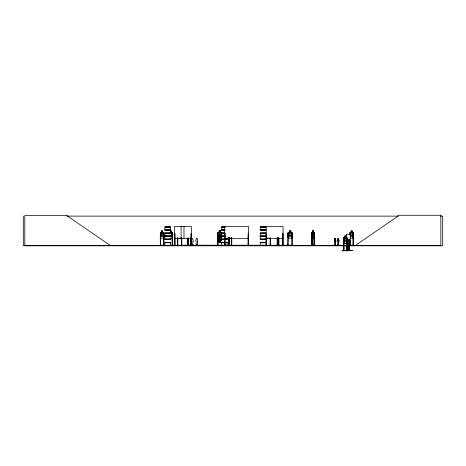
<?xml version="1.0" encoding="UTF-8"?>
<svg xmlns="http://www.w3.org/2000/svg" width="466" height="466" viewBox="0 0 466 466"><rect width="100%" height="100%" fill="white"/><g stroke="black" fill="none" stroke-linecap="round" stroke-linejoin="round"><path stroke-width="0.7" d="M335.444 245.11L335.59 241.295A0.99 0.682 -90 0 0 335.444 239.734L335.444 238.668L335.491 239.734A0.99 0.682 -90 0 1 335.631 241.295L335.491 245.11L334.763 245.11L334.623 241.295A0.99 0.682 -90 0 1 334.763 239.734L334.908 238.318M337.879 245.11L338.607 245.11L338.7 241.295A0.99 0.682 -90 0 0 338.607 239.734L338.392 238.237M338.607 245.11L338.747 241.295A0.99 0.682 -90 0 0 338.561 239.734L338.596 238.54M334.774 238.54L334.763 239.734A0.99 0.682 -90 0 0 334.664 241.295L334.664 241.295M334.681 244.732L335.13 244.627M337.92 245.11L337.733 241.295A0.99 0.682 -90 0 1 337.879 239.734C337.617 239.39 337.914 237.602 338.561 238.417M337.733 241.295L337.78 241.295A0.99 0.682 -90 0 1 337.92 239.734L337.932 238.54M337.978 244.691L338.182 244.51M337.786 244.522L338.17 244.673M170.498 233.466L164.941 233.466L164.882 236.157L170.498 236.215M170.498 242.809L164.941 242.809L164.923 245.553M221.536 245.553L227.111 245.436L227.105 242.809L221.554 242.809L221.595 245.559L233.396 245.53M265.818 236.215L260.203 236.157L260.255 233.466L265.812 233.466M265.812 242.809L260.255 242.809L260.209 245.524L267.688 245.53M313.973 238.167L314.276 236.705L314.014 238.167L311.958 238.167L311.69 232.796L311.964 232.272L314.002 232.272M334.862 244.691L335.124 244.598M334.716 244.568L335.002 244.568M309.803 245.547L316.315 245.547M309.925 245.518L316.169 245.559M163.479 238.167L163.91 232.79L163.467 232.272L160.776 232.272M163.91 236.716L163.514 238.167L160.764 238.167L160.438 236.716M172.14 238.12C172.653 236.361 173.393 233.775 172.158 232.272M172.606 236.716L172.17 238.167L170.055 238.167M346.716 243.31L347.187 241.906L346.745 243.357L343.914 243.31L343.535 241.906M350.193 238.167L353.077 238.167L353.432 232.808M353.077 238.167L353.496 236.716M267.711 245.332L260.267 245.361M158.749 245.547L161.667 245.314L158.912 245.518M217.715 236.233L218.216 234.777L221.647 234.777M217.768 236.239L218.251 234.829L221.612 234.829M291.757 238.12L292.246 236.705L292.293 232.79L291.78 232.272L288.372 232.272L287.912 232.796L287.609 245.53M292.293 236.716L291.792 238.167L288.361 238.167L287.912 236.716M342.096 250.72L348.661 250.725M342.254 250.708L348.486 250.522M344.712 250.708L342.26 250.691M348.387 245.547L351.055 245.314L349.185 245.332M225.684 245.547L225.765 245.25M164.888 236.145L170.498 236.105M164.888 245.483L170.498 245.436L170.492 242.809M260.203 236.145L265.818 236.099M260.203 245.483L265.818 245.436M217.564 245.332L217.459 245.53M224.641 245.518L224.67 245.128L225.165 245.128M312.004 232.272L311.725 245.559L311.69 245.128L312.109 245.128L312.103 245.559L312.074 237.876M218.496 237.41L219.224 236.239L220.587 236.239L221.321 237.41M221.315 240.06L220.587 241.231L219.224 241.231L218.49 240.06M337.337 245.326L344.257 245.541L334.134 245.553L334.215 244.912L334.885 244.912M344.24 245.559L334.145 245.559M335.235 244.912L335.112 245.553M337.267 245.553L337.407 244.912M337.32 245.483L337.326 244.912L337.996 244.912M338.293 245.553L338.351 244.912M340.034 245.431L340.302 245.559L340.034 245.326M160.805 232.272L160.409 232.796L160.351 245.559M343.896 237.462L343.506 237.986L343.524 250.749L343.547 238.004L343.92 237.462L344.753 237.462M218.205 232.324L217.762 232.814L217.762 241.231L218.199 242.64L227.146 242.617M217.709 237.316L218.175 236.798L219.171 236.798L219.171 235.336L220.634 235.336M217.762 237.334L218.199 236.845L221.56 236.845M288.396 232.324L287.959 232.814L287.959 236.705M193 245.431C193.343 245.786 190.751 245.192 191.631 245.326M191.806 245.431L191.637 245.541M197.403 245.326C198.702 245.547 194.835 245.547 196.151 245.326M196.326 245.431L196.116 245.553M197.229 245.431L197.345 245.541M355.29 245.559L398.069 216.119L398.069 215.251L440.842 215.251L440.842 245.559L23.3 245.559L23.3 216.119M219.177 240.672L219.177 242.134L220.639 242.134L220.593 240.625L221.321 240.136L221.315 237.334L220.587 236.845M341.118 245.553L340.786 245.553L341.042 245.326M334.932 238.237L335.444 238.417M67.034 216.119L398.29 216.119M440.516 216.119L442.7 216.119L442.7 245.809L24.803 245.809L24.803 215.56L67.582 215.56L67.582 216.119L110.355 245.559M164.935 226.901L170.498 226.901M221.548 226.901L225.049 226.901M260.249 226.901L265.818 226.901M225.049 227.006L221.548 227.012L221.56 229.639L225.049 229.639M265.818 227.006L260.249 227L260.261 229.639L265.812 229.639M167.428 227.029L168.01 227.029M224.035 227.029L224.624 227.029M262.742 227.029L263.325 227.029M164.947 227.175L170.492 227.175M221.56 227.175L225.049 227.175M260.261 227.175L265.806 227.175M170.498 229.639L164.941 229.639L164.941 227.012L170.498 227.012L170.492 229.639M164.9 229.831L170.533 229.831M221.513 229.831L224.332 229.831M260.214 229.831L265.853 229.831M164.9 230L170.533 230M221.513 230L224.332 230M260.214 230L265.853 230M164.941 230.192L170.498 230.192M221.554 230.192L225.049 230.192M260.255 230.192L265.812 230.192M170.183 230.816L171.406 230.816L171.366 232.324L171.966 232.808L171.966 235.54L171.366 236.705L170.247 236.705M312.552 232.272L312.552 230.816L313.449 230.816L313.449 232.272M170.247 232.324L172.187 232.272M221.583 232.272L218.181 232.272L217.715 232.796L217.686 245.559L217.733 245.128M170.247 232.808L171.366 232.808L171.366 235.54L170.247 235.54M314.305 232.79L313.956 232.324M349.884 234.759L349.815 232.796L350.228 232.272L353.065 232.272L353.496 232.79L353.455 245.559M164.941 232.918L170.498 232.918M221.554 232.918L225.049 232.918M260.255 232.918L265.812 232.918M164.9 233.111L170.533 233.111M221.513 233.111L224.332 233.111M260.214 233.111L265.853 233.111M164.9 233.28L170.533 233.28M221.513 233.28L224.332 233.28M260.214 233.28L265.853 233.28M221.554 233.466L225.049 233.466M163.84 233.682L163.426 233.682L163.391 245.559M172.542 233.682L172.123 233.682L172.17 245.559M174.534 233.682L174.925 233.682L174.96 245.559M217.686 233.682L218.088 233.682L218.041 245.559M224.717 233.682L225.119 233.682L225.165 245.559M248.471 233.682L248.063 233.682L248.017 245.559M283.048 233.682L282.652 233.682L282.623 245.559M287.883 233.682L288.285 233.682L288.238 245.559M292.246 233.682L291.844 233.682L291.891 245.559M311.713 233.682L312.074 233.682M349.82 233.682L350.24 233.682M353.543 233.682L353.123 233.682L353.082 245.559M346.657 234.241L350.228 234.241M219.224 235.382L220.587 235.382M219.224 235.54L220.587 235.54M164.947 236.029L170.492 236.029M221.56 236.029L225.049 236.029M260.261 236.029L265.806 236.029M225.049 236.099L221.496 236.175L225.049 236.215M344.764 236.052L345.929 236.052M164.935 236.245L170.498 236.245M221.548 236.245L225.049 236.245M260.249 236.245L265.818 236.245M170.498 236.344L164.935 236.344L164.947 238.982L170.498 238.982M221.548 236.338L225.049 236.349M265.818 236.344L260.249 236.349L260.261 238.982L265.812 238.982M164.947 236.512L170.492 236.512M221.56 236.512L225.049 236.512M260.261 236.512L265.806 236.512M311.69 236.716L311.999 238.167M220.634 236.798L221.577 236.798M219.224 237.41L220.587 237.41M345.947 237.462L346.762 237.462L347.187 237.98L347.222 250.749L347.234 238.872L346.815 238.872L346.774 250.749M343.914 237.514L346.745 237.514M177.826 238.167L181.257 238.167M221.595 238.167L218.164 238.167L217.715 236.716M226.447 238.167L231.317 238.167M270.064 238.167L266.634 238.167L266.179 236.716M277.299 238.167L278.54 238.167M174.534 238.342L191.328 238.342M224.717 238.342L248.465 238.342M266.255 238.342L283.048 238.342M343.512 238.872L343.931 238.872L343.972 250.749M221.554 238.982L227.105 238.982M164.9 239.175L170.533 239.175M221.513 239.175L227.146 239.175M260.214 239.175L265.853 239.175M164.9 239.343L170.533 239.343M221.513 239.343L227.146 239.343M260.214 239.343L265.853 239.343M164.941 239.53L170.498 239.53M221.554 239.53L227.105 239.53M260.255 239.53L265.812 239.53M219.224 240.06L220.587 240.06M346.657 240.176L350.228 240.176M217.715 240.159L218.234 240.672L221.635 240.672M164.941 242.256L170.498 242.256M221.554 242.256L227.105 242.256M260.255 242.256L265.812 242.256M164.9 242.448L170.533 242.448M221.513 242.448L227.146 242.448M260.214 242.448L265.853 242.448M164.9 242.617L170.533 242.617M260.214 242.617L265.853 242.617M221.595 242.687L218.164 242.687L217.709 241.237M343.885 243.357L346.774 243.357M337.733 244.458L337.733 245.326L337.681 244.458L338.048 244.458L338.048 245.326M160.252 245.128L160.741 245.128L160.741 245.559M163.385 245.128L163.875 245.128L163.875 245.559M172.577 245.128L172.082 245.128L172.082 245.559M174.966 245.128L174.5 245.128L174.5 245.559M177.342 245.128L177.837 245.128L177.837 245.559L177.791 237.876M181.798 245.128L181.303 245.128L181.303 245.559M187.85 245.128L188.13 245.559M190.868 245.128L191.479 245.128M217.639 245.128L218.135 245.128L218.135 245.559M228.847 245.128L228.363 245.128L228.369 245.559M229.033 245.128L229.552 245.128M231.317 245.128L231.8 245.128M248.017 245.128L248.768 245.535M266.103 245.128L266.604 245.128L266.569 245.559M270.064 245.128L270.816 245.535M277.148 245.128L277.497 245.128M278.528 245.128L278.878 245.128M282.612 245.128L283.089 245.128L283.083 245.559M287.837 245.128L288.332 245.128L288.332 245.559M349.78 245.128L350.281 245.128L350.281 245.559M353.082 245.128L353.583 245.128L353.577 245.559M160.648 245.25L163.484 245.25M170.038 245.25L172.17 245.25M177.837 245.25L181.303 245.25M291.798 245.25L182.194 245.186L182.194 245.559M311.981 245.25L314.142 245.25M340.931 245.244L341.59 245.244M350.193 245.25L353.17 245.25M162.465 245.559L170.486 245.361M196.035 245.326L197.52 245.326M221.566 245.361L235.132 245.559M236.192 245.314L238.021 245.559M284.615 245.332L281.464 245.559L284.761 245.535M170.498 245.553L162.477 245.314M171.29 245.5L176.142 245.314L171.313 245.53M193.227 245.547L185.771 245.547L193.174 245.535M280.963 245.547L275.062 245.547L280.887 245.518M354.97 245.535L352.308 245.314L354.766 245.559M348.521 249.578L349.43 249.578M343.471 250.318L343.972 250.318M342.26 250.522L352.581 250.324L344.246 250.568M348.492 250.708L346.052 250.72M181.822 245.518L181.752 237.876M229.091 245.53L229.121 237.876M193.029 245.518L193.006 244.912L192.889 245.326M217.768 240.136L218.251 240.625M163.455 232.324L163.84 232.808L163.816 245.559M313.968 232.272L314.276 232.808L314.305 245.559M217.762 236.705L218.205 238.12M343.576 241.895L343.943 243.31M353.403 245.128L353.391 245.559M353.257 245.128L353.269 245.559M353.205 233.682L353.17 245.559M350.17 234.241L350.193 245.559M350.106 245.128L350.088 245.559M349.972 245.128L349.954 245.559M349.908 239.973L349.867 245.559L349.82 239.973M349.844 232.796L349.815 234.753M349.389 239.716L349.43 250.324M348.853 239.716L348.859 250.324M348.562 239.716L348.521 250.324M347.123 237.998L347.123 241.895M347.1 250.318L347.083 250.749M346.966 250.318L346.949 250.749M346.896 238.872L346.861 250.749M346.716 234.241L346.657 238.202M345.97 237.462L345.97 236.006L344.724 236.006L344.793 237.514L344.158 237.998L344.158 240.73L344.764 241.895L345.906 241.895L346.512 240.73L346.512 237.998L345.906 237.514L345.947 236.006M343.85 238.872L343.885 250.749M343.797 250.318L343.786 250.749M343.663 250.318L343.652 250.749M338.957 245.431L338.939 244.912L338.269 244.912L338.269 245.326M338.864 244.912L338.864 245.326M337.996 244.458L337.932 245.431M335.829 245.431L335.829 244.912L335.159 244.912L335.159 245.326M335.747 244.912L335.747 245.326L334.291 245.326L334.291 244.912M334.932 245.326L334.932 244.458L334.571 244.458L334.571 245.326M334.879 244.458L334.879 245.326M334.804 244.912L334.804 245.431M334.623 244.458L334.623 245.326M314.166 237.876L314.142 245.559M313.408 230.816L313.81 235.54L313.379 236.705L312.581 236.705L312.15 235.54L312.15 232.808L312.581 232.324L312.587 230.816M311.952 233.682L311.981 245.559M311.841 233.682L311.888 245.559M292.293 245.559L292.293 245.128L291.798 245.128L291.798 245.559M292.246 232.808L292.199 245.559M290.831 232.272L290.831 230.816L289.369 230.816L289.421 232.324L288.687 232.808L288.687 235.54L289.421 236.705L290.784 236.705L291.512 235.54L291.512 232.808L290.784 232.324L290.784 230.862M289.549 245.186L289.549 245.559M289.112 245.186L289.112 245.559M287.93 245.128L287.93 245.559M283.031 245.559L283.048 226.464L266.255 226.464L266.22 245.559M282.938 233.682L282.938 245.559M282.827 245.128L282.81 245.559M282.763 233.682L282.728 245.559M278.843 237.876L278.872 245.559M278.703 237.876L278.767 245.559M278.662 245.128L278.691 245.559M278.557 237.876L278.546 245.559M277.462 237.876L277.48 245.559M277.387 245.128L277.334 245.559L277.322 237.876M277.183 237.876L277.154 245.559M270.513 237.876L270.466 245.559M270.158 245.128L270.158 245.559M270.111 237.876L270.064 245.559M266.465 245.559L266.54 233.682L266.144 233.682L266.121 245.559M266.43 233.682L266.366 245.559M266.319 245.128L266.302 245.559M263.832 245.186L263.832 245.559M263.401 245.186L263.401 245.559M263.173 245.186L263.173 245.559M248.425 245.559L248.465 226.464L224.717 226.464L224.763 245.559M248.11 245.128L248.116 245.559M244.743 245.186L244.743 245.559M244.079 245.186L244.126 245.559M231.759 237.876L231.742 245.559M231.654 237.876L231.689 245.559M231.608 245.128L231.509 245.559M231.456 237.876L231.421 245.559M231.357 237.876L231.322 245.559M229.505 237.876L229.505 245.559M229.458 237.876L229.458 245.559M229.179 245.128L229.179 245.559M229.074 237.876L229.033 245.559M228.806 237.876L228.876 245.559M228.707 237.876L228.736 245.559M228.637 245.128L228.655 245.559M228.509 237.876L228.556 245.559M228.404 237.876L228.474 245.559M225.072 245.128L225.072 245.559M220.639 232.272L220.639 230.816L219.177 230.816L219.177 232.272M220.639 240.672L220.639 242.134M220.587 230.862L220.587 232.324L221.321 232.808L221.321 235.54L220.587 236.705L219.224 236.705L218.496 235.54L218.496 232.808L219.224 232.324L219.224 230.862M220.587 236.845L220.587 232.808L219.224 232.808L219.224 236.845L218.49 237.334L218.496 240.136L219.224 240.625L219.224 242.087M200.042 245.186L200.042 245.559M199.238 245.186L199.238 245.559M197.001 245.326L197.001 244.458L196.547 244.458L196.547 245.326M192.487 245.326L192.487 244.458L192.033 244.458L192.033 245.326M191.421 245.559L191.439 233.682L191.048 233.682L191.048 245.559M191.328 245.559L191.328 226.464L174.534 226.464L174.61 245.559M191.223 245.128L191.264 245.559M191.159 233.682L191.147 245.559M190.961 237.975L190.961 245.559M190.909 237.975L190.903 245.559M188.089 237.975L188.095 245.559M187.944 237.975L187.949 245.559M187.885 237.975L187.891 245.559M183.977 226.464L183.977 238.342M182.992 245.186L183.039 245.559M181.705 245.128L181.705 245.559M181.35 237.876L181.396 245.559M181.088 226.464L181.088 238.342M177.435 245.128L177.435 245.559M177.389 237.876L177.354 245.559M174.814 233.682L174.849 245.559M174.75 245.128L174.767 245.559M174.645 233.682L174.709 245.559M172.566 232.808L172.577 245.559M172.449 233.682L172.449 245.559M172.21 233.682L172.263 245.559M169.327 245.25L169.327 245.559M169.24 245.25L169.24 245.559M163.747 233.682L163.747 245.559M163.583 245.128L163.572 245.559M163.519 233.682L163.484 245.559M161.632 230.862L161.632 232.324L161.055 232.808L161.055 235.54L161.632 236.705L162.71 236.705L163.292 235.54L163.292 232.808L162.71 232.324L162.75 230.816L161.568 230.816L161.603 232.324M160.613 233.682L160.613 245.559L160.706 233.682L160.292 233.682L160.292 245.559M160.479 232.814L160.45 236.705M160.455 245.128L160.455 245.559M192.959 241.295L192.755 245.11L191.765 245.11L191.561 241.295A0.99 0.99 0 0 1 191.765 239.734C190.862 237.788 193.658 237.788 192.755 239.734A0.99 0.99 0 0 1 192.959 241.295M197.479 241.295L197.269 245.11L196.279 245.11L196.075 241.295A0.99 0.99 0 0 1 196.279 239.734C195.382 237.788 198.172 237.788 197.269 239.734A0.99 0.99 0 0 1 197.479 241.295M218.641 236.728L219.608 238.458C217.628 240.456 219.375 240.905 219.929 238.802C220.424 241.021 222.148 240.147 220.214 238.47C222.259 236.379 220.453 235.942 219.905 238.149L219.102 236.74L218.641 236.728M352.82 235.54L352.209 236.705L351.073 236.705L350.467 235.54L350.467 232.808L351.073 232.324L351.032 230.816L352.279 230.816L352.209 232.324L352.82 232.808L352.82 235.54M162.518 231.107L161.824 231.107L161.824 231.59L162.518 231.59L162.518 231.107M171.168 231.107L170.451 231.107L170.451 231.59L171.168 231.59L171.168 231.107M220.348 231.107L219.469 231.107L219.469 231.59L220.348 231.59L220.348 231.107M290.539 231.107L289.666 231.107L289.666 231.59L290.539 231.59L290.539 231.107M313.239 231.107L312.721 231.107L312.721 231.59L313.239 231.59L313.239 231.107M352.011 231.107L351.277 231.107L351.277 231.59L352.011 231.59L352.011 231.107M162.71 232.808L161.632 232.808L161.632 235.54L162.71 235.54L162.71 232.808M290.784 232.808L289.421 232.808L289.421 235.54L290.784 235.54L290.784 232.808M313.379 232.808L312.581 232.808L312.581 235.54L313.379 235.54L313.379 232.808M352.209 232.808L351.073 232.808L351.073 235.54L352.209 235.54L352.209 232.808M314.404 233.682L314.043 233.682L314.043 245.559L314.014 245.128L314.433 245.128L314.433 245.559L314.404 233.682M220.342 235.627L219.463 235.627L219.463 236.116L220.342 236.116L220.342 235.627M345.702 236.297L344.968 236.297L344.968 236.78L345.702 236.78L345.702 236.297M220.587 237.334L219.224 237.334L219.224 240.136L220.587 240.136L220.587 237.334M345.906 237.998L344.764 237.998L344.764 240.73L345.906 240.73L345.906 237.998M220.348 241.353L219.469 241.353L219.469 241.842L220.348 241.842L220.348 241.353"/></g></svg>
